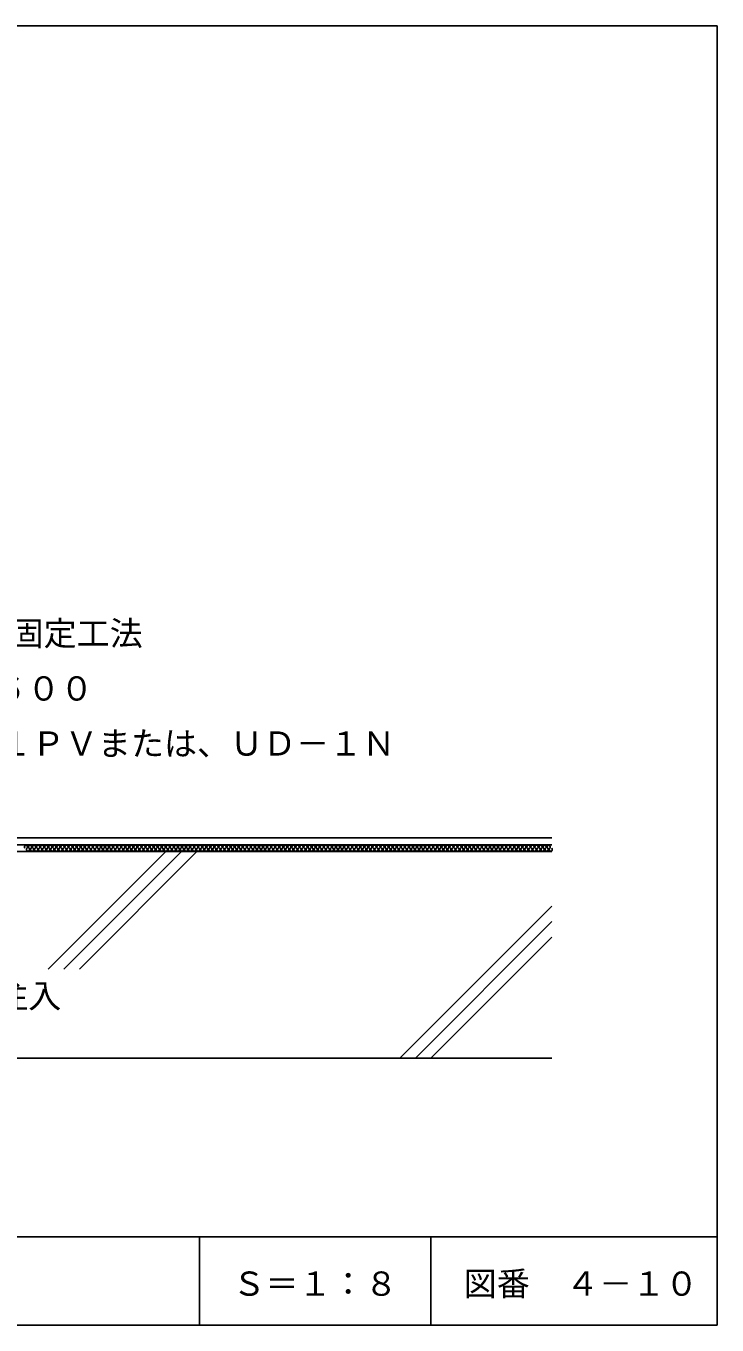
# Model space of a CAD drawing. Units: millimetres, scale not verified. Extents: x -591 to 689, y -980 to 988.
# Drawn here: x 187 to 689, y 44 to 988 of the extents above; entities that cross this region are included whole.
import ezdxf
from ezdxf.enums import TextEntityAlignment as Align

# ---------------------------------------------------------------- set-up
doc = ezdxf.new("R2010")
doc.units = ezdxf.units.MM
doc.header["$LTSCALE"] = 8
for name, color, linetype in [('4-2', 7, 'Continuous'), ('4-3', 3, 'Continuous'), ('4-4', 2, 'Continuous'), ('4-A', 7, 'Continuous'), ('4-D', 4, 'Continuous'), ('4-E', 4, 'Continuous'), ('F-2', 7, 'Continuous'), ('F-5', 6, 'Continuous'), ('F-7', 1, 'Continuous'), ('F-A', 7, 'Continuous')]:
    doc.layers.add(name, color=color, linetype=linetype)
doc.styles.add('HG丸ｺﾞｼｯｸM-PRO', font='')
doc.styles.add('ＭＳ ゴシック', font='')
doc.styles.get('HG丸ｺﾞｼｯｸM-PRO').set_extended_font_data('HG丸ｺﾞｼｯｸM-PRO')
doc.styles.get('ＭＳ ゴシック').set_extended_font_data('MS Gothic')

msp = doc.modelspace()

# ---------------------------------------------------------------- linework, layer by layer
at = {"layer": '4-2'}
for p, q in [((-320.841, 388.231), (569.159, 388.231)), ((-288.161, 393.231), (569.159, 393.231))]:
    msp.add_line(p, q, dxfattribs=at)
at = {"layer": '4-3'}
msp.add_line((-170.841, 238.231), (569.159, 238.231), dxfattribs=at)
at = {"layer": '4-4'}
msp.add_line((24.831, 398.231), (569.159, 398.231), dxfattribs=at)
at = {"layer": '4-D'}
for centre, start, end in [((187.102, 391.689), 307.52351, 232.47649), ((188.574, 389.773), 127.52351, 52.47649), ((190.046, 391.689), 307.52351, 232.47649), ((191.518, 389.773), 127.52351, 52.47649), ((192.99, 391.689), 307.52351, 232.47649), ((194.462, 389.773), 127.52351, 52.47649), ((195.934, 391.689), 307.52351, 232.47649), ((197.406, 389.773), 127.52351, 52.47649), ((198.877, 391.689), 307.52351, 232.47649), ((200.349, 389.773), 127.52351, 52.47649), ((201.821, 391.689), 307.52351, 232.47649), ((203.293, 389.773), 127.52351, 52.47649), ((204.765, 391.689), 307.52351, 232.47649), ((206.237, 389.773), 127.52351, 52.47649), ((207.709, 391.689), 307.52351, 232.47649), ((209.181, 389.773), 127.52351, 52.47649), ((210.653, 391.689), 307.52351, 232.47649), ((212.125, 389.773), 127.52351, 52.47649), ((213.597, 391.689), 307.52351, 232.47649), ((215.069, 389.773), 127.52351, 52.47649), ((216.541, 391.689), 307.52351, 232.47649), ((218.013, 389.773), 127.52351, 52.47649), ((219.485, 391.689), 307.52351, 232.47649), ((220.957, 389.773), 127.52351, 52.47649), ((222.429, 391.689), 307.52351, 232.47649), ((223.901, 389.773), 127.52351, 52.47649), ((225.373, 391.689), 307.52351, 232.47649), ((226.845, 389.773), 127.52351, 52.47649), ((228.317, 391.689), 307.52351, 232.47649), ((229.789, 389.773), 127.52351, 52.47649), ((231.261, 391.689), 307.52351, 232.47649), ((232.733, 389.773), 127.52351, 52.47649), ((234.205, 391.689), 307.52351, 232.47649), ((235.676, 389.773), 127.52351, 52.47649), ((237.148, 391.689), 307.52351, 232.47649), ((238.62, 389.773), 127.52351, 52.47649), ((240.092, 391.689), 307.52351, 232.47649), ((241.564, 389.773), 127.52351, 52.47649), ((243.036, 391.689), 307.52351, 232.47649), ((244.508, 389.773), 127.52351, 52.47649), ((245.98, 391.689), 307.52351, 232.47649), ((247.452, 389.773), 127.52351, 52.47649), ((248.924, 391.689), 307.52351, 232.47649), ((250.396, 389.773), 127.52351, 52.47649), ((251.868, 391.689), 307.52351, 232.47649), ((253.34, 389.773), 127.52351, 52.47649), ((254.812, 391.689), 307.52351, 232.47649), ((256.284, 389.773), 127.52351, 52.47649), ((257.756, 391.689), 307.52351, 232.47649), ((259.228, 389.773), 127.52351, 52.47649), ((260.7, 391.689), 307.52351, 232.47649), ((262.172, 389.773), 127.52351, 52.47649), ((263.644, 391.689), 307.52351, 232.47649), ((265.116, 389.773), 127.52351, 52.47649), ((266.588, 391.689), 307.52351, 232.47649), ((268.06, 389.773), 127.52351, 52.47649), ((269.532, 391.689), 307.52351, 232.47649), ((271.004, 389.773), 127.52351, 52.47649), ((272.475, 391.689), 307.52351, 232.47649), ((273.947, 389.773), 127.52351, 52.47649), ((275.419, 391.689), 307.52351, 232.47649), ((276.891, 389.773), 127.52351, 52.47649), ((278.363, 391.689), 307.52351, 232.47649), ((279.835, 389.773), 127.52351, 52.47649), ((281.307, 391.689), 307.52351, 232.47649), ((282.779, 389.773), 127.52351, 52.47649), ((284.251, 391.689), 307.52351, 232.47649), ((285.723, 389.773), 127.52351, 52.47649), ((287.195, 391.689), 307.52351, 232.47649), ((288.667, 389.773), 127.52351, 52.47649), ((290.139, 391.689), 307.52351, 232.47649), ((291.611, 389.773), 127.52351, 52.47649), ((293.083, 391.689), 307.52351, 232.47649), ((294.555, 389.773), 127.52351, 52.47649), ((296.027, 391.689), 307.52351, 232.47649), ((297.499, 389.773), 127.52351, 52.47649), ((298.971, 391.689), 307.52351, 232.47649), ((300.443, 389.773), 127.52351, 52.47649), ((301.915, 391.689), 307.52351, 232.47649), ((303.387, 389.773), 127.52351, 52.47649), ((304.859, 391.689), 307.52351, 232.47649), ((306.331, 389.773), 127.52351, 52.47649), ((307.803, 391.689), 307.52351, 232.47649), ((309.275, 389.773), 127.52351, 52.47649), ((310.746, 391.689), 307.52351, 232.47649), ((312.218, 389.773), 127.52351, 52.47649), ((313.69, 391.689), 307.52351, 232.47649), ((315.162, 389.773), 127.52351, 52.47649), ((316.634, 391.689), 307.52351, 232.47649), ((318.106, 389.773), 127.52351, 52.47649), ((319.578, 391.689), 307.52351, 232.47649), ((321.05, 389.773), 127.52351, 52.47649), ((322.522, 391.689), 307.52351, 232.47649), ((323.994, 389.773), 127.52351, 52.47649), ((325.466, 391.689), 307.52351, 232.47649), ((326.938, 389.773), 127.52351, 52.47649), ((328.41, 391.689), 307.52351, 232.47649), ((329.882, 389.773), 127.52351, 52.47649), ((331.354, 391.689), 307.52351, 232.47649), ((332.826, 389.773), 127.52351, 52.47649), ((334.298, 391.689), 307.52351, 232.47649), ((335.77, 389.773), 127.52351, 52.47649), ((337.242, 391.689), 307.52351, 232.47649), ((338.714, 389.773), 127.52351, 52.47649), ((340.186, 391.689), 307.52351, 232.47649), ((341.658, 389.773), 127.52351, 52.47649), ((343.13, 391.689), 307.52351, 232.47649), ((344.602, 389.773), 127.52351, 52.47649), ((346.074, 391.689), 307.52351, 232.47649), ((347.545, 389.773), 127.52351, 52.47649), ((349.017, 391.689), 307.52351, 232.47649), ((350.489, 389.773), 127.52351, 52.47649), ((351.961, 391.689), 307.52351, 232.47649), ((353.433, 389.773), 127.52351, 52.47649), ((354.905, 391.689), 307.52351, 232.47649), ((356.377, 389.773), 127.52351, 52.47649), ((357.849, 391.689), 307.52351, 232.47649), ((359.321, 389.773), 127.52351, 52.47649), ((360.793, 391.689), 307.52351, 232.47649), ((362.265, 389.773), 127.52351, 52.47649), ((363.737, 391.689), 307.52351, 232.47649), ((365.209, 389.773), 127.52351, 52.47649), ((366.681, 391.689), 307.52351, 232.47649), ((368.153, 389.773), 127.52351, 52.47649), ((369.625, 391.689), 307.52351, 232.47649), ((371.097, 389.773), 127.52351, 52.47649), ((372.569, 391.689), 307.52351, 232.47649), ((374.041, 389.773), 127.52351, 52.47649), ((375.513, 391.689), 307.52351, 232.47649), ((376.985, 389.773), 127.52351, 52.47649), ((378.457, 391.689), 307.52351, 232.47649), ((379.929, 389.773), 127.52351, 52.47649), ((381.401, 391.689), 307.52351, 232.47649), ((382.873, 389.773), 127.52351, 52.47649), ((384.344, 391.689), 307.52351, 232.47649), ((385.816, 389.773), 127.52351, 52.47649), ((387.288, 391.689), 307.52351, 232.47649), ((388.76, 389.773), 127.52351, 52.47649), ((390.232, 391.689), 307.52351, 232.47649), ((391.704, 389.773), 127.52351, 52.47649), ((393.176, 391.689), 307.52351, 232.47649), ((394.648, 389.773), 127.52351, 52.47649), ((396.12, 391.689), 307.52351, 232.47649), ((397.592, 389.773), 127.52351, 52.47649), ((399.064, 391.689), 307.52351, 232.47649), ((400.536, 389.773), 127.52351, 52.47649), ((402.008, 391.689), 307.52351, 232.47649), ((403.48, 389.773), 127.52351, 52.47649), ((404.952, 391.689), 307.52351, 232.47649), ((406.424, 389.773), 127.52351, 52.47649), ((407.896, 391.689), 307.52351, 232.47649), ((409.368, 389.773), 127.52351, 52.47649), ((410.84, 391.689), 307.52351, 232.47649), ((412.312, 389.773), 127.52351, 52.47649), ((413.784, 391.689), 307.52351, 232.47649), ((415.256, 389.773), 127.52351, 52.47649), ((416.728, 391.689), 307.52351, 232.47649), ((418.2, 389.773), 127.52351, 52.47649), ((419.672, 391.689), 307.52351, 232.47649), ((421.143, 389.773), 127.52351, 52.47649), ((422.615, 391.689), 307.52351, 232.47649), ((424.087, 389.773), 127.52351, 52.47649), ((425.559, 391.689), 307.52351, 232.47649), ((427.031, 389.773), 127.52351, 52.47649), ((428.503, 391.689), 307.52351, 232.47649), ((429.975, 389.773), 127.52351, 52.47649), ((431.447, 391.689), 307.52351, 232.47649), ((432.919, 389.773), 127.52351, 52.47649), ((434.391, 391.689), 307.52351, 232.47649), ((435.863, 389.773), 127.52351, 52.47649), ((437.335, 391.689), 307.52351, 232.47649), ((438.807, 389.773), 127.52351, 52.47649), ((440.279, 391.689), 307.52351, 232.47649), ((441.751, 389.773), 127.52351, 52.47649), ((443.223, 391.689), 307.52351, 232.47649), ((444.695, 389.773), 127.52351, 52.47649), ((446.167, 391.689), 307.52351, 232.47649), ((447.639, 389.773), 127.52351, 52.47649), ((449.111, 391.689), 307.52351, 232.47649), ((450.583, 389.773), 127.52351, 52.47649), ((452.055, 391.689), 307.52351, 232.47649), ((453.527, 389.773), 127.52351, 52.47649), ((454.999, 391.689), 307.52351, 232.47649), ((456.471, 389.773), 127.52351, 52.47649), ((457.942, 391.689), 307.52351, 232.47649), ((459.414, 389.773), 127.52351, 52.47649), ((460.886, 391.689), 307.52351, 232.47649), ((462.358, 389.773), 127.52351, 52.47649), ((463.83, 391.689), 307.52351, 232.47649), ((465.302, 389.773), 127.52351, 52.47649), ((466.774, 391.689), 307.52351, 232.47649), ((468.246, 389.773), 127.52351, 52.47649), ((469.718, 391.689), 307.52351, 232.47649), ((471.19, 389.773), 127.52351, 52.47649), ((472.662, 391.689), 307.52351, 232.47649), ((474.134, 389.773), 127.52351, 52.47649), ((475.606, 391.689), 307.52351, 232.47649), ((477.078, 389.773), 127.52351, 52.47649), ((478.55, 391.689), 307.52351, 232.47649), ((480.022, 389.773), 127.52351, 52.47649), ((481.494, 391.689), 307.52351, 232.47649), ((482.966, 389.773), 127.52351, 52.47649), ((484.438, 391.689), 307.52351, 232.47649), ((485.91, 389.773), 127.52351, 52.47649), ((487.382, 391.689), 307.52351, 232.47649), ((488.854, 389.773), 127.52351, 52.47649), ((490.326, 391.689), 307.52351, 232.47649), ((491.798, 389.773), 127.52351, 52.47649), ((493.27, 391.689), 307.52351, 232.47649), ((494.741, 389.773), 127.52351, 52.47649), ((496.213, 391.689), 307.52351, 232.47649), ((497.685, 389.773), 127.52351, 52.47649), ((499.157, 391.689), 307.52351, 232.47649), ((500.629, 389.773), 127.52351, 52.47649), ((502.101, 391.689), 307.52351, 232.47649), ((503.573, 389.773), 127.52351, 52.47649), ((505.045, 391.689), 307.52351, 232.47649), ((506.517, 389.773), 127.52351, 52.47649), ((507.989, 391.689), 307.52351, 232.47649), ((509.461, 389.773), 127.52351, 52.47649), ((510.933, 391.689), 307.52351, 232.47649), ((512.405, 389.773), 127.52351, 52.47649), ((513.877, 391.689), 307.52351, 232.47649), ((515.349, 389.773), 127.52351, 52.47649), ((516.821, 391.689), 307.52351, 232.47649), ((518.293, 389.773), 127.52351, 52.47649), ((519.765, 391.689), 307.52351, 232.47649), ((521.237, 389.773), 127.52351, 52.47649), ((522.709, 391.689), 307.52351, 232.47649), ((524.181, 389.773), 127.52351, 52.47649), ((525.653, 391.689), 307.52351, 232.47649), ((527.125, 389.773), 127.52351, 52.47649), ((528.597, 391.689), 307.52351, 232.47649), ((530.069, 389.773), 127.52351, 52.47649), ((531.54, 391.689), 307.52351, 232.47649), ((533.012, 389.773), 127.52351, 52.47649), ((534.484, 391.689), 307.52351, 232.47649), ((535.956, 389.773), 127.52351, 52.47649), ((537.428, 391.689), 307.52351, 232.47649), ((538.9, 389.773), 127.52351, 52.47649), ((540.372, 391.689), 307.52351, 232.47649), ((541.844, 389.773), 127.52351, 52.47649), ((543.316, 391.689), 307.52351, 232.47649), ((544.788, 389.773), 127.52351, 52.47649), ((546.26, 391.689), 307.52351, 232.47649), ((547.732, 389.773), 127.52351, 52.47649), ((549.204, 391.689), 307.52351, 232.47649), ((550.676, 389.773), 127.52351, 52.47649), ((552.148, 391.689), 307.52351, 232.47649), ((553.62, 389.773), 127.52351, 52.47649), ((555.092, 391.689), 307.52351, 232.47649), ((556.564, 389.773), 127.52351, 52.47649), ((558.036, 391.689), 307.52351, 232.47649), ((559.508, 389.773), 127.52351, 52.47649), ((560.98, 391.689), 307.52351, 232.47649), ((562.452, 389.773), 127.52351, 52.47649), ((563.924, 391.689), 307.52351, 232.47649), ((565.396, 389.773), 127.52351, 52.47649), ((566.868, 391.689), 307.52351, 232.47649), ((568.339, 389.773), 127.52351, 52.47649)]:
    msp.add_arc(centre, 1.208, start, end, dxfattribs=at)
at = {"layer": '4-E'}
for p, q in [((203.274, 302.783), (288.722, 388.231)), ((214.587, 302.783), (300.036, 388.231)), ((225.901, 302.783), (311.349, 388.231)), ((458.722, 238.231), (569.159, 348.669)), ((470.036, 238.231), (569.159, 337.355)), ((481.349, 238.231), (569.159, 326.041))]:
    msp.add_line(p, q, dxfattribs=at)
at = {"layer": 'F-2'}
for p, q in [((313.159, 108.231), (313.159, 44.231)), ((481.159, 108.231), (481.159, 44.231))]:
    msp.add_line(p, q, dxfattribs=at)
at = {"layer": 'F-5'}
msp.add_line((-590.841, 108.231), (689.159, 108.231), dxfattribs=at)
at = {"layer": 'F-7'}
for p, q in [((-590.841, 988.231), (689.159, 988.231)), ((689.159, 988.231), (689.159, 44.231)), ((-590.841, 44.231), (689.159, 44.231))]:
    msp.add_line(p, q, dxfattribs=at)

# ---------------------------------------------------------------- texts
at = {"layer": '4-A', "style": 'ＭＳ ゴシック'}
for s, p in [('塩ビシート 機械的固定工法', (-28.103, 532.734)), ('ラジアルシートＬ６００', (-28.103, 492.734)), ('ＵＤ－１ＰＶまたは、ＵＤ－１Ｎ', (95.284, 452.734)), ('ＥＬ-2001注入', (56.78, 269.39))]:
    msp.add_text(s, height=17.6, dxfattribs=at).set_placement(p, align=Align.BOTTOM_LEFT)
at = {"layer": 'F-A', "style": 'HG丸ｺﾞｼｯｸM-PRO'}
for s, p in [('図番', (505.159, 60.231)), ('Ｓ＝１：８', (337.159, 60.231)), ('４－１０', (579.428, 60.231))]:
    msp.add_text(s, height=17.6, dxfattribs=at).set_placement(p, align=Align.BOTTOM_LEFT)

doc.saveas('drawing.dxf')
